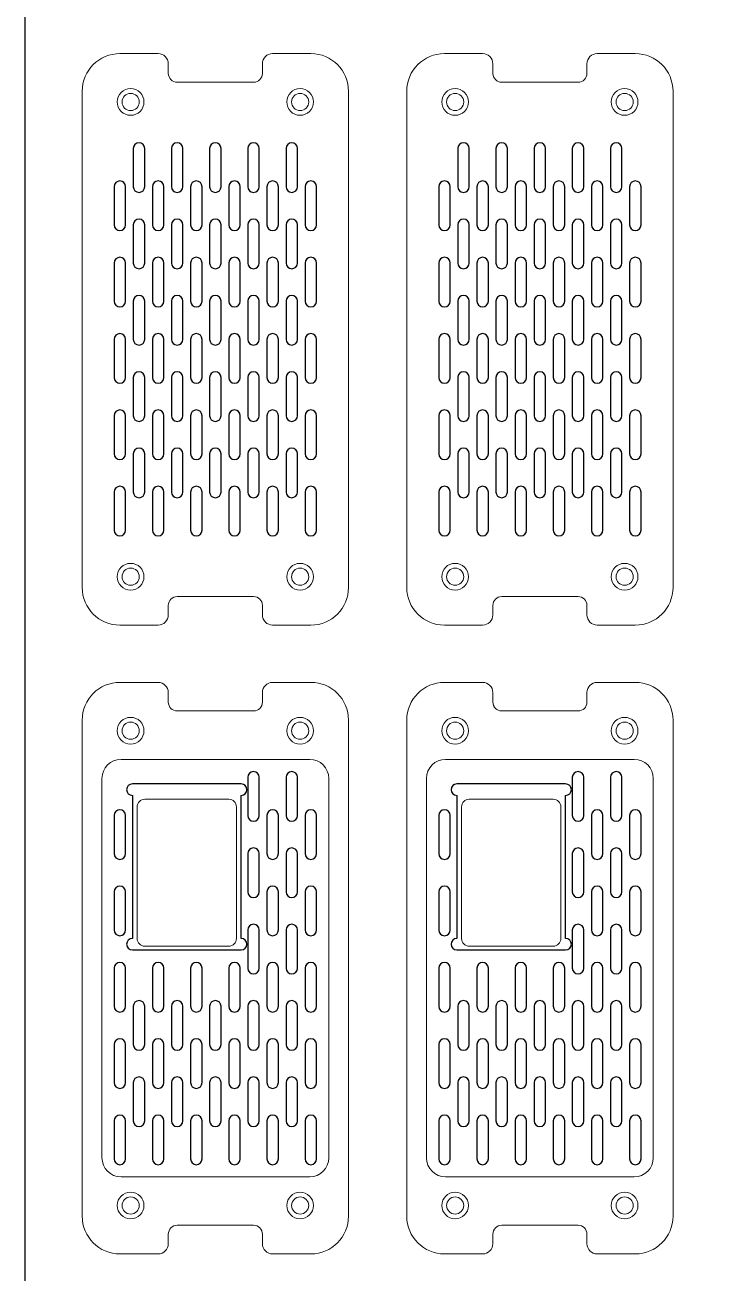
# Model space of a CAD drawing. Header units: millimetres. Extents: x -5 to 21766, y 503 to 12067.
# Drawn here: x 748 to 1109, y 1731 to 2385 of the extents above; entities that cross this region are included whole.
import ezdxf

# ---------------------------------------------------------------- set-up
doc = ezdxf.new("R2010")
doc.units = ezdxf.units.MM
for name, color, linetype in [('CUT THROUGH- Inside Line', 5, 'Continuous'), ('CUT THROUGH- Outside Line', 3, 'Continuous'), ('FILL- 12mm Deep', 4, 'Continuous'), ('FILL- 16mm Deep', 241, 'Continuous'), ('HOLE 14mm Deep', 6, 'Continuous'), ('HOLE- 1mm Deep', 54, 'Continuous'), ('PANEL', 40, 'Continuous')]:
    doc.layers.add(name, color=color, linetype=linetype)

msp = doc.modelspace()

# ---------------------------------------------------------------- linework, layer by layer
at = {"layer": 'CUT THROUGH- Inside Line', "linetype": 'Continuous', "lineweight": 15}
for p, q in [((806.53, 1906.61), (806.53, 1975.61)), ((810.53, 1979.61), (854.53, 1979.61)), ((858.53, 1975.61), (858.53, 1906.61)), ((976.53, 1906.61), (976.53, 1975.61)), ((980.53, 1979.61), (1024.53, 1979.61)), ((1028.53, 1975.61), (1028.53, 1906.61)), ((854.53, 1902.61), (810.53, 1902.61)), ((1024.53, 1902.61), (980.53, 1902.61))]:
    msp.add_line(p, q, dxfattribs=at)
at = {"layer": 'CUT THROUGH- Inside Line'}
for points in [[(804.53, 2300.61, 1), (810.53, 2300.61), (810.53, 2320.61, 1), (804.53, 2320.61)], [(824.53, 2300.61, 1), (830.53, 2300.61), (830.53, 2320.61, 1), (824.53, 2320.61)], [(844.53, 2300.61, 1), (850.53, 2300.61), (850.53, 2320.61, 1), (844.53, 2320.61)], [(864.53, 2300.61, 1), (870.53, 2300.61), (870.53, 2320.61, 1), (864.53, 2320.61)], [(884.53, 2300.61, 1), (890.53, 2300.61), (890.53, 2320.61, 1), (884.53, 2320.61)], [(974.53, 2300.61, 1), (980.53, 2300.61), (980.53, 2320.61, 1), (974.53, 2320.61)], [(994.53, 2300.61, 1), (1000.53, 2300.61), (1000.53, 2320.61, 1), (994.53, 2320.61)], [(1014.53, 2300.61, 1), (1020.53, 2300.61), (1020.53, 2320.61, 1), (1014.53, 2320.61)], [(1034.53, 2300.61, 1), (1040.53, 2300.61), (1040.53, 2320.61, 1), (1034.53, 2320.61)], [(1054.53, 2300.61, 1), (1060.53, 2300.61), (1060.53, 2320.61, 1), (1054.53, 2320.61)], [(794.53, 2280.61, 1), (800.53, 2280.61), (800.53, 2300.61, 1), (794.53, 2300.61)], [(814.53, 2280.61, 1), (820.53, 2280.61), (820.53, 2300.61, 1), (814.53, 2300.61)], [(834.53, 2280.61, 1), (840.53, 2280.61), (840.53, 2300.61, 1), (834.53, 2300.61)], [(854.53, 2280.61, 1), (860.53, 2280.61), (860.53, 2300.61, 1), (854.53, 2300.61)], [(874.53, 2280.61, 1), (880.53, 2280.61), (880.53, 2300.61, 1), (874.53, 2300.61)], [(894.53, 2280.61, 1), (900.53, 2280.61), (900.53, 2300.61, 1), (894.53, 2300.61)], [(964.53, 2280.61, 1), (970.53, 2280.61), (970.53, 2300.61, 1), (964.53, 2300.61)], [(984.53, 2280.61, 1), (990.53, 2280.61), (990.53, 2300.61, 1), (984.53, 2300.61)], [(1004.53, 2280.61, 1), (1010.53, 2280.61), (1010.53, 2300.61, 1), (1004.53, 2300.61)], [(1024.53, 2280.61, 1), (1030.53, 2280.61), (1030.53, 2300.61, 1), (1024.53, 2300.61)], [(1044.53, 2280.61, 1), (1050.53, 2280.61), (1050.53, 2300.61, 1), (1044.53, 2300.61)], [(1064.53, 2280.61, 1), (1070.53, 2280.61), (1070.53, 2300.61, 1), (1064.53, 2300.61)], [(804.53, 2260.61, 1), (810.53, 2260.61), (810.53, 2280.61, 1), (804.53, 2280.61)], [(824.53, 2260.61, 1), (830.53, 2260.61), (830.53, 2280.61, 1), (824.53, 2280.61)], [(844.53, 2260.61, 1), (850.53, 2260.61), (850.53, 2280.61, 1), (844.53, 2280.61)], [(864.53, 2260.61, 1), (870.53, 2260.61), (870.53, 2280.61, 1), (864.53, 2280.61)], [(884.53, 2260.61, 1), (890.53, 2260.61), (890.53, 2280.61, 1), (884.53, 2280.61)], [(974.53, 2260.61, 1), (980.53, 2260.61), (980.53, 2280.61, 1), (974.53, 2280.61)], [(994.53, 2260.61, 1), (1000.53, 2260.61), (1000.53, 2280.61, 1), (994.53, 2280.61)], [(1014.53, 2260.61, 1), (1020.53, 2260.61), (1020.53, 2280.61, 1), (1014.53, 2280.61)], [(1034.53, 2260.61, 1), (1040.53, 2260.61), (1040.53, 2280.61, 1), (1034.53, 2280.61)], [(1054.53, 2260.61, 1), (1060.53, 2260.61), (1060.53, 2280.61, 1), (1054.53, 2280.61)], [(794.53, 2240.61, 1), (800.53, 2240.61), (800.53, 2260.61, 1), (794.53, 2260.61)], [(814.53, 2240.61, 1), (820.53, 2240.61), (820.53, 2260.61, 1), (814.53, 2260.61)], [(834.53, 2240.61, 1), (840.53, 2240.61), (840.53, 2260.61, 1), (834.53, 2260.61)], [(854.53, 2240.61, 1), (860.53, 2240.61), (860.53, 2260.61, 1), (854.53, 2260.61)], [(874.53, 2240.61, 1), (880.53, 2240.61), (880.53, 2260.61, 1), (874.53, 2260.61)], [(894.53, 2240.61, 1), (900.53, 2240.61), (900.53, 2260.61, 1), (894.53, 2260.61)], [(964.53, 2240.61, 1), (970.53, 2240.61), (970.53, 2260.61, 1), (964.53, 2260.61)], [(984.53, 2240.61, 1), (990.53, 2240.61), (990.53, 2260.61, 1), (984.53, 2260.61)], [(1004.53, 2240.61, 1), (1010.53, 2240.61), (1010.53, 2260.61, 1), (1004.53, 2260.61)], [(1024.53, 2240.61, 1), (1030.53, 2240.61), (1030.53, 2260.61, 1), (1024.53, 2260.61)], [(1044.53, 2240.61, 1), (1050.53, 2240.61), (1050.53, 2260.61, 1), (1044.53, 2260.61)], [(1064.53, 2240.61, 1), (1070.53, 2240.61), (1070.53, 2260.61, 1), (1064.53, 2260.61)], [(804.53, 2220.61, 1), (810.53, 2220.61), (810.53, 2240.61, 1), (804.53, 2240.61)], [(824.53, 2220.61, 1), (830.53, 2220.61), (830.53, 2240.61, 1), (824.53, 2240.61)], [(844.53, 2220.61, 1), (850.53, 2220.61), (850.53, 2240.61, 1), (844.53, 2240.61)], [(864.53, 2220.61, 1), (870.53, 2220.61), (870.53, 2240.61, 1), (864.53, 2240.61)], [(884.53, 2220.61, 1), (890.53, 2220.61), (890.53, 2240.61, 1), (884.53, 2240.61)], [(974.53, 2220.61, 1), (980.53, 2220.61), (980.53, 2240.61, 1), (974.53, 2240.61)], [(994.53, 2220.61, 1), (1000.53, 2220.61), (1000.53, 2240.61, 1), (994.53, 2240.61)], [(1014.53, 2220.61, 1), (1020.53, 2220.61), (1020.53, 2240.61, 1), (1014.53, 2240.61)], [(1034.53, 2220.61, 1), (1040.53, 2220.61), (1040.53, 2240.61, 1), (1034.53, 2240.61)], [(1054.53, 2220.61, 1), (1060.53, 2220.61), (1060.53, 2240.61, 1), (1054.53, 2240.61)], [(794.53, 2200.61, 1), (800.53, 2200.61), (800.53, 2220.61, 1), (794.53, 2220.61)], [(814.53, 2200.61, 1), (820.53, 2200.61), (820.53, 2220.61, 1), (814.53, 2220.61)], [(834.53, 2200.61, 1), (840.53, 2200.61), (840.53, 2220.61, 1), (834.53, 2220.61)], [(854.53, 2200.61, 1), (860.53, 2200.61), (860.53, 2220.61, 1), (854.53, 2220.61)], [(874.53, 2200.61, 1), (880.53, 2200.61), (880.53, 2220.61, 1), (874.53, 2220.61)], [(894.53, 2200.61, 1), (900.53, 2200.61), (900.53, 2220.61, 1), (894.53, 2220.61)], [(964.53, 2200.61, 1), (970.53, 2200.61), (970.53, 2220.61, 1), (964.53, 2220.61)], [(984.53, 2200.61, 1), (990.53, 2200.61), (990.53, 2220.61, 1), (984.53, 2220.61)], [(1004.53, 2200.61, 1), (1010.53, 2200.61), (1010.53, 2220.61, 1), (1004.53, 2220.61)], [(1024.53, 2200.61, 1), (1030.53, 2200.61), (1030.53, 2220.61, 1), (1024.53, 2220.61)], [(1044.53, 2200.61, 1), (1050.53, 2200.61), (1050.53, 2220.61, 1), (1044.53, 2220.61)], [(1064.53, 2200.61, 1), (1070.53, 2200.61), (1070.53, 2220.61, 1), (1064.53, 2220.61)], [(804.53, 2180.61, 1), (810.53, 2180.61), (810.53, 2200.61, 1), (804.53, 2200.61)], [(824.53, 2180.61, 1), (830.53, 2180.61), (830.53, 2200.61, 1), (824.53, 2200.61)], [(844.53, 2180.61, 1), (850.53, 2180.61), (850.53, 2200.61, 1), (844.53, 2200.61)], [(864.53, 2180.61, 1), (870.53, 2180.61), (870.53, 2200.61, 1), (864.53, 2200.61)], [(884.53, 2180.61, 1), (890.53, 2180.61), (890.53, 2200.61, 1), (884.53, 2200.61)], [(974.53, 2180.61, 1), (980.53, 2180.61), (980.53, 2200.61, 1), (974.53, 2200.61)], [(994.53, 2180.61, 1), (1000.53, 2180.61), (1000.53, 2200.61, 1), (994.53, 2200.61)], [(1014.53, 2180.61, 1), (1020.53, 2180.61), (1020.53, 2200.61, 1), (1014.53, 2200.61)], [(1034.53, 2180.61, 1), (1040.53, 2180.61), (1040.53, 2200.61, 1), (1034.53, 2200.61)], [(1054.53, 2180.61, 1), (1060.53, 2180.61), (1060.53, 2200.61, 1), (1054.53, 2200.61)], [(794.53, 2160.61, 1), (800.53, 2160.61), (800.53, 2180.61, 1), (794.53, 2180.61)], [(814.53, 2160.61, 1), (820.53, 2160.61), (820.53, 2180.61, 1), (814.53, 2180.61)], [(834.53, 2160.61, 1), (840.53, 2160.61), (840.53, 2180.61, 1), (834.53, 2180.61)], [(854.53, 2160.61, 1), (860.53, 2160.61), (860.53, 2180.61, 1), (854.53, 2180.61)], [(874.53, 2160.61, 1), (880.53, 2160.61), (880.53, 2180.61, 1), (874.53, 2180.61)], [(894.53, 2160.61, 1), (900.53, 2160.61), (900.53, 2180.61, 1), (894.53, 2180.61)], [(964.53, 2160.61, 1), (970.53, 2160.61), (970.53, 2180.61, 1), (964.53, 2180.61)], [(984.53, 2160.61, 1), (990.53, 2160.61), (990.53, 2180.61, 1), (984.53, 2180.61)], [(1004.53, 2160.61, 1), (1010.53, 2160.61), (1010.53, 2180.61, 1), (1004.53, 2180.61)], [(1024.53, 2160.61, 1), (1030.53, 2160.61), (1030.53, 2180.61, 1), (1024.53, 2180.61)], [(1044.53, 2160.61, 1), (1050.53, 2160.61), (1050.53, 2180.61, 1), (1044.53, 2180.61)], [(1064.53, 2160.61, 1), (1070.53, 2160.61), (1070.53, 2180.61, 1), (1064.53, 2180.61)], [(804.53, 2140.61, 1), (810.53, 2140.61), (810.53, 2160.61, 1), (804.53, 2160.61)], [(824.53, 2140.61, 1), (830.53, 2140.61), (830.53, 2160.61, 1), (824.53, 2160.61)], [(844.53, 2140.61, 1), (850.53, 2140.61), (850.53, 2160.61, 1), (844.53, 2160.61)], [(864.53, 2140.61, 1), (870.53, 2140.61), (870.53, 2160.61, 1), (864.53, 2160.61)], [(884.53, 2140.61, 1), (890.53, 2140.61), (890.53, 2160.61, 1), (884.53, 2160.61)], [(974.53, 2140.61, 1), (980.53, 2140.61), (980.53, 2160.61, 1), (974.53, 2160.61)], [(994.53, 2140.61, 1), (1000.53, 2140.61), (1000.53, 2160.61, 1), (994.53, 2160.61)], [(1014.53, 2140.61, 1), (1020.53, 2140.61), (1020.53, 2160.61, 1), (1014.53, 2160.61)], [(1034.53, 2140.61, 1), (1040.53, 2140.61), (1040.53, 2160.61, 1), (1034.53, 2160.61)], [(1054.53, 2140.61, 1), (1060.53, 2140.61), (1060.53, 2160.61, 1), (1054.53, 2160.61)], [(794.53, 2120.61, 1), (800.53, 2120.61), (800.53, 2140.61, 1), (794.53, 2140.61)], [(814.53, 2120.61, 1), (820.53, 2120.61), (820.53, 2140.61, 1), (814.53, 2140.61)], [(834.53, 2120.61, 1), (840.53, 2120.61), (840.53, 2140.61, 1), (834.53, 2140.61)], [(854.53, 2120.61, 1), (860.53, 2120.61), (860.53, 2140.61, 1), (854.53, 2140.61)], [(874.53, 2120.61, 1), (880.53, 2120.61), (880.53, 2140.61, 1), (874.53, 2140.61)], [(894.53, 2120.61, 1), (900.53, 2120.61), (900.53, 2140.61, 1), (894.53, 2140.61)], [(964.53, 2120.61, 1), (970.53, 2120.61), (970.53, 2140.61, 1), (964.53, 2140.61)], [(984.53, 2120.61, 1), (990.53, 2120.61), (990.53, 2140.61, 1), (984.53, 2140.61)], [(1004.53, 2120.61, 1), (1010.53, 2120.61), (1010.53, 2140.61, 1), (1004.53, 2140.61)], [(1024.53, 2120.61, 1), (1030.53, 2120.61), (1030.53, 2140.61, 1), (1024.53, 2140.61)], [(1044.53, 2120.61, 1), (1050.53, 2120.61), (1050.53, 2140.61, 1), (1044.53, 2140.61)], [(1064.53, 2120.61, 1), (1070.53, 2120.61), (1070.53, 2140.61, 1), (1064.53, 2140.61)], [(864.53, 1971.11, 1), (870.53, 1971.11), (870.53, 1991.11, 1), (864.53, 1991.11)], [(884.53, 1971.11, 1), (890.53, 1971.11), (890.53, 1991.11, 1), (884.53, 1991.11)], [(1034.53, 1971.11, 1), (1040.53, 1971.11), (1040.53, 1991.11, 1), (1034.53, 1991.11)], [(1054.53, 1971.11, 1), (1060.53, 1971.11), (1060.53, 1991.11, 1), (1054.53, 1991.11)], [(794.53, 1951.11, 1), (800.53, 1951.11), (800.53, 1971.11, 1), (794.53, 1971.11)], [(874.53, 1951.11, 1), (880.53, 1951.11), (880.53, 1971.11, 1), (874.53, 1971.11)], [(894.53, 1951.11, 1), (900.53, 1951.11), (900.53, 1971.11, 1), (894.53, 1971.11)], [(964.53, 1951.11, 1), (970.53, 1951.11), (970.53, 1971.11, 1), (964.53, 1971.11)], [(1044.53, 1951.11, 1), (1050.53, 1951.11), (1050.53, 1971.11, 1), (1044.53, 1971.11)], [(1064.53, 1951.11, 1), (1070.53, 1951.11), (1070.53, 1971.11, 1), (1064.53, 1971.11)], [(864.53, 1931.11, 1), (870.53, 1931.11), (870.53, 1951.11, 1), (864.53, 1951.11)], [(884.53, 1931.11, 1), (890.53, 1931.11), (890.53, 1951.11, 1), (884.53, 1951.11)], [(1034.53, 1931.11, 1), (1040.53, 1931.11), (1040.53, 1951.11, 1), (1034.53, 1951.11)], [(1054.53, 1931.11, 1), (1060.53, 1931.11), (1060.53, 1951.11, 1), (1054.53, 1951.11)], [(794.53, 1911.11, 1), (800.53, 1911.11), (800.53, 1931.11, 1), (794.53, 1931.11)], [(874.53, 1911.11, 1), (880.53, 1911.11), (880.53, 1931.11, 1), (874.53, 1931.11)], [(894.53, 1911.11, 1), (900.53, 1911.11), (900.53, 1931.11, 1), (894.53, 1931.11)], [(964.53, 1911.11, 1), (970.53, 1911.11), (970.53, 1931.11, 1), (964.53, 1931.11)], [(1044.53, 1911.11, 1), (1050.53, 1911.11), (1050.53, 1931.11, 1), (1044.53, 1931.11)], [(1064.53, 1911.11, 1), (1070.53, 1911.11), (1070.53, 1931.11, 1), (1064.53, 1931.11)], [(864.53, 1891.11, 1), (870.53, 1891.11), (870.53, 1911.11, 1), (864.53, 1911.11)], [(884.53, 1891.11, 1), (890.53, 1891.11), (890.53, 1911.11, 1), (884.53, 1911.11)], [(1034.53, 1891.11, 1), (1040.53, 1891.11), (1040.53, 1911.11, 1), (1034.53, 1911.11)], [(1054.53, 1891.11, 1), (1060.53, 1891.11), (1060.53, 1911.11, 1), (1054.53, 1911.11)], [(794.53, 1871.11, 1), (800.53, 1871.11), (800.53, 1891.11, 1), (794.53, 1891.11)], [(814.53, 1871.11, 1), (820.53, 1871.11), (820.53, 1891.11, 1), (814.53, 1891.11)], [(834.53, 1871.11, 1), (840.53, 1871.11), (840.53, 1891.11, 1), (834.53, 1891.11)], [(854.53, 1871.11, 1), (860.53, 1871.11), (860.53, 1891.11, 1), (854.53, 1891.11)], [(874.53, 1871.11, 1), (880.53, 1871.11), (880.53, 1891.11, 1), (874.53, 1891.11)], [(894.53, 1871.11, 1), (900.53, 1871.11), (900.53, 1891.11, 1), (894.53, 1891.11)], [(964.53, 1871.11, 1), (970.53, 1871.11), (970.53, 1891.11, 1), (964.53, 1891.11)], [(984.53, 1871.11, 1), (990.53, 1871.11), (990.53, 1891.11, 1), (984.53, 1891.11)], [(1004.53, 1871.11, 1), (1010.53, 1871.11), (1010.53, 1891.11, 1), (1004.53, 1891.11)], [(1024.53, 1871.11, 1), (1030.53, 1871.11), (1030.53, 1891.11, 1), (1024.53, 1891.11)], [(1044.53, 1871.11, 1), (1050.53, 1871.11), (1050.53, 1891.11, 1), (1044.53, 1891.11)], [(1064.53, 1871.11, 1), (1070.53, 1871.11), (1070.53, 1891.11, 1), (1064.53, 1891.11)], [(804.53, 1851.11, 1), (810.53, 1851.11), (810.53, 1871.11, 1), (804.53, 1871.11)], [(824.53, 1851.11, 1), (830.53, 1851.11), (830.53, 1871.11, 1), (824.53, 1871.11)], [(844.53, 1851.11, 1), (850.53, 1851.11), (850.53, 1871.11, 1), (844.53, 1871.11)], [(864.53, 1851.11, 1), (870.53, 1851.11), (870.53, 1871.11, 1), (864.53, 1871.11)], [(884.53, 1851.11, 1), (890.53, 1851.11), (890.53, 1871.11, 1), (884.53, 1871.11)], [(974.53, 1851.11, 1), (980.53, 1851.11), (980.53, 1871.11, 1), (974.53, 1871.11)], [(994.53, 1851.11, 1), (1000.53, 1851.11), (1000.53, 1871.11, 1), (994.53, 1871.11)], [(1014.53, 1851.11, 1), (1020.53, 1851.11), (1020.53, 1871.11, 1), (1014.53, 1871.11)], [(1034.53, 1851.11, 1), (1040.53, 1851.11), (1040.53, 1871.11, 1), (1034.53, 1871.11)], [(1054.53, 1851.11, 1), (1060.53, 1851.11), (1060.53, 1871.11, 1), (1054.53, 1871.11)], [(794.53, 1831.11, 1), (800.53, 1831.11), (800.53, 1851.11, 1), (794.53, 1851.11)], [(814.53, 1831.11, 1), (820.53, 1831.11), (820.53, 1851.11, 1), (814.53, 1851.11)], [(834.53, 1831.11, 1), (840.53, 1831.11), (840.53, 1851.11, 1), (834.53, 1851.11)], [(854.53, 1831.11, 1), (860.53, 1831.11), (860.53, 1851.11, 1), (854.53, 1851.11)], [(874.53, 1831.11, 1), (880.53, 1831.11), (880.53, 1851.11, 1), (874.53, 1851.11)], [(894.53, 1831.11, 1), (900.53, 1831.11), (900.53, 1851.11, 1), (894.53, 1851.11)], [(964.53, 1831.11, 1), (970.53, 1831.11), (970.53, 1851.11, 1), (964.53, 1851.11)], [(984.53, 1831.11, 1), (990.53, 1831.11), (990.53, 1851.11, 1), (984.53, 1851.11)], [(1004.53, 1831.11, 1), (1010.53, 1831.11), (1010.53, 1851.11, 1), (1004.53, 1851.11)], [(1024.53, 1831.11, 1), (1030.53, 1831.11), (1030.53, 1851.11, 1), (1024.53, 1851.11)], [(1044.53, 1831.11, 1), (1050.53, 1831.11), (1050.53, 1851.11, 1), (1044.53, 1851.11)], [(1064.53, 1831.11, 1), (1070.53, 1831.11), (1070.53, 1851.11, 1), (1064.53, 1851.11)], [(804.53, 1811.11, 1), (810.53, 1811.11), (810.53, 1831.11, 1), (804.53, 1831.11)], [(824.53, 1811.11, 1), (830.53, 1811.11), (830.53, 1831.11, 1), (824.53, 1831.11)], [(844.53, 1811.11, 1), (850.53, 1811.11), (850.53, 1831.11, 1), (844.53, 1831.11)], [(864.53, 1811.11, 1), (870.53, 1811.11), (870.53, 1831.11, 1), (864.53, 1831.11)], [(884.53, 1811.11, 1), (890.53, 1811.11), (890.53, 1831.11, 1), (884.53, 1831.11)], [(974.53, 1811.11, 1), (980.53, 1811.11), (980.53, 1831.11, 1), (974.53, 1831.11)], [(994.53, 1811.11, 1), (1000.53, 1811.11), (1000.53, 1831.11, 1), (994.53, 1831.11)], [(1014.53, 1811.11, 1), (1020.53, 1811.11), (1020.53, 1831.11, 1), (1014.53, 1831.11)], [(1034.53, 1811.11, 1), (1040.53, 1811.11), (1040.53, 1831.11, 1), (1034.53, 1831.11)], [(1054.53, 1811.11, 1), (1060.53, 1811.11), (1060.53, 1831.11, 1), (1054.53, 1831.11)], [(794.53, 1791.11, 1), (800.53, 1791.11), (800.53, 1811.11, 1), (794.53, 1811.11)], [(814.53, 1791.11, 1), (820.53, 1791.11), (820.53, 1811.11, 1), (814.53, 1811.11)], [(834.53, 1791.11, 1), (840.53, 1791.11), (840.53, 1811.11, 1), (834.53, 1811.11)], [(854.53, 1791.11, 1), (860.53, 1791.11), (860.53, 1811.11, 1), (854.53, 1811.11)], [(874.53, 1791.11, 1), (880.53, 1791.11), (880.53, 1811.11, 1), (874.53, 1811.11)], [(894.53, 1791.11, 1), (900.53, 1791.11), (900.53, 1811.11, 1), (894.53, 1811.11)], [(964.53, 1791.11, 1), (970.53, 1791.11), (970.53, 1811.11, 1), (964.53, 1811.11)], [(984.53, 1791.11, 1), (990.53, 1791.11), (990.53, 1811.11, 1), (984.53, 1811.11)], [(1004.53, 1791.11, 1), (1010.53, 1791.11), (1010.53, 1811.11, 1), (1004.53, 1811.11)], [(1024.53, 1791.11, 1), (1030.53, 1791.11), (1030.53, 1811.11, 1), (1024.53, 1811.11)], [(1044.53, 1791.11, 1), (1050.53, 1791.11), (1050.53, 1811.11, 1), (1044.53, 1811.11)], [(1064.53, 1791.11, 1), (1070.53, 1791.11), (1070.53, 1811.11, 1), (1064.53, 1811.11)]]:
    msp.add_lwpolyline(points, format="xyb", close=True, dxfattribs=at)
at = {"layer": 'CUT THROUGH- Inside Line', "linetype": 'Continuous', "lineweight": 15}
for centre, start, end in [((810.53, 1975.61), 90, 180), ((854.53, 1975.61), 0, 90), ((980.53, 1975.61), 90, 180), ((1024.53, 1975.61), 0, 90), ((810.53, 1906.61), 180, 270), ((854.53, 1906.61), 270, 0), ((980.53, 1906.61), 180, 270), ((1024.53, 1906.61), 270, 0)]:
    msp.add_arc(centre, 4, start, end, dxfattribs=at)
at = {"layer": 'CUT THROUGH- Outside Line', "linetype": 'Continuous', "lineweight": 15}
for p, q in [((817.53, 2370.36), (797.53, 2370.36)), ((897.53, 2370.36), (877.53, 2370.36)), ((987.53, 2370.36), (967.53, 2370.36)), ((1067.53, 2370.36), (1047.53, 2370.36)), ((822.88, 2365.01), (822.88, 2360.01)), ((872.18, 2360.01), (872.18, 2365.01)), ((992.88, 2365.01), (992.88, 2360.01)), ((1042.18, 2360.01), (1042.18, 2365.01)), ((827.53, 2355.36), (867.53, 2355.36)), ((997.53, 2355.36), (1037.53, 2355.36)), ((777.78, 2090.61), (777.78, 2350.61)), ((917.28, 2350.61), (917.28, 2090.61)), ((947.78, 2090.61), (947.78, 2350.61)), ((1087.28, 2350.61), (1087.28, 2090.61)), ((822.88, 2081.21), (822.88, 2076.21)), ((867.53, 2085.86), (827.53, 2085.86)), ((872.18, 2076.21), (872.18, 2081.21)), ((992.88, 2081.21), (992.88, 2076.21)), ((1037.53, 2085.86), (997.53, 2085.86)), ((1042.18, 2076.21), (1042.18, 2081.21)), ((797.53, 2070.86), (817.53, 2070.86)), ((897.53, 2070.86), (877.53, 2070.86)), ((967.53, 2070.86), (987.53, 2070.86)), ((1067.53, 2070.86), (1047.53, 2070.86)), ((817.53, 2040.86), (797.53, 2040.86)), ((877.53, 2040.86), (897.53, 2040.86)), ((987.53, 2040.86), (967.53, 2040.86)), ((1047.53, 2040.86), (1067.53, 2040.86)), ((822.88, 2035.51), (822.88, 2030.51)), ((872.18, 2030.51), (872.18, 2035.51)), ((992.88, 2035.51), (992.88, 2030.51)), ((1042.18, 2030.51), (1042.18, 2035.51)), ((777.78, 1761.11), (777.78, 2021.11)), ((827.53, 2025.86), (867.53, 2025.86)), ((917.28, 2021.11), (917.28, 1761.11)), ((947.78, 1761.11), (947.78, 2021.11)), ((997.53, 2025.86), (1037.53, 2025.86)), ((1087.28, 2021.11), (1087.28, 1761.11)), ((867.53, 1756.36), (827.53, 1756.36)), ((1037.53, 1756.36), (997.53, 1756.36)), ((822.88, 1751.71), (822.88, 1746.71)), ((872.18, 1746.71), (872.18, 1751.71)), ((992.88, 1751.71), (992.88, 1746.71)), ((1042.18, 1746.71), (1042.18, 1751.71)), ((817.53, 1741.36), (797.53, 1741.36)), ((897.53, 1741.36), (877.53, 1741.36)), ((987.53, 1741.36), (967.53, 1741.36)), ((1067.53, 1741.36), (1047.53, 1741.36))]:
    msp.add_line(p, q, dxfattribs=at)
for centre, radius, start, end in [((797.53, 2350.61), 19.75, 90, 180), ((817.53, 2365.01), 5.35, 0, 90), ((877.53, 2365.01), 5.35, 90, 180), ((897.53, 2350.61), 19.75, 0, 90), ((967.53, 2350.61), 19.75, 90, 180), ((987.53, 2365.01), 5.35, 0, 90), ((1047.53, 2365.01), 5.35, 90, 180), ((1067.53, 2350.61), 19.75, 0, 90), ((827.53, 2360.01), 4.65, 180, 270), ((867.53, 2360.01), 4.65, 270, 0), ((997.53, 2360.01), 4.65, 180, 270), ((1037.53, 2360.01), 4.65, 270, 0), ((797.53, 2090.61), 19.75, 180, 270), ((897.53, 2090.61), 19.75, 270, 0), ((967.53, 2090.61), 19.75, 180, 270), ((1067.53, 2090.61), 19.75, 270, 0), ((827.53, 2081.21), 4.65, 90, 180), ((867.53, 2081.21), 4.65, 0, 90), ((997.53, 2081.21), 4.65, 90, 180), ((1037.53, 2081.21), 4.65, 0, 90), ((817.53, 2076.21), 5.35, 270, 0), ((877.53, 2076.21), 5.35, 180, 270), ((987.53, 2076.21), 5.35, 270, 0), ((1047.53, 2076.21), 5.35, 180, 270), ((797.53, 2021.11), 19.75, 90, 180), ((817.53, 2035.51), 5.35, 0, 90), ((877.53, 2035.51), 5.35, 90, 180), ((897.53, 2021.11), 19.75, 0, 90), ((967.53, 2021.11), 19.75, 90, 180), ((987.53, 2035.51), 5.35, 0, 90), ((1047.53, 2035.51), 5.35, 90, 180), ((1067.53, 2021.11), 19.75, 0, 90), ((827.53, 2030.51), 4.65, 180, 270), ((867.53, 2030.51), 4.65, 270, 0), ((997.53, 2030.51), 4.65, 180, 270), ((1037.53, 2030.51), 4.65, 270, 0), ((797.53, 1761.11), 19.75, 180, 270), ((897.53, 1761.11), 19.75, 270, 0), ((967.53, 1761.11), 19.75, 180, 270), ((1067.53, 1761.11), 19.75, 270, 0), ((827.53, 1751.71), 4.65, 90, 180), ((867.53, 1751.71), 4.65, 0, 90), ((997.53, 1751.71), 4.65, 90, 180), ((1037.53, 1751.71), 4.65, 0, 90), ((817.53, 1746.71), 5.35, 270, 0), ((877.53, 1746.71), 5.35, 180, 270), ((987.53, 1746.71), 5.35, 270, 0), ((1047.53, 1746.71), 5.35, 180, 270)]:
    msp.add_arc(centre, radius, start, end, dxfattribs=at)
at = {"layer": 'FILL- 12mm Deep', "linetype": 'Continuous', "lineweight": 15}
for p, q in [((896.93, 2000.51), (798.13, 2000.51)), ((1066.93, 2000.51), (968.13, 2000.51)), ((788.13, 1990.51), (788.13, 1791.71)), ((906.93, 1791.71), (906.93, 1990.51)), ((958.13, 1990.51), (958.13, 1791.71)), ((1076.93, 1791.71), (1076.93, 1990.51)), ((798.13, 1781.71), (896.93, 1781.71)), ((968.13, 1781.71), (1066.93, 1781.71))]:
    msp.add_line(p, q, dxfattribs=at)
for centre, start, end in [((798.13, 1990.51), 90, 180), ((896.93, 1990.51), 0, 90), ((968.13, 1990.51), 90, 180), ((1066.93, 1990.51), 0, 90), ((798.13, 1791.71), 180, 270), ((896.93, 1791.71), 270, 0), ((968.13, 1791.71), 180, 270), ((1066.93, 1791.71), 270, 0)]:
    msp.add_arc(centre, 10, start, end, dxfattribs=at)
at = {"layer": 'FILL- 16mm Deep'}
for points in [[(804.03, 1981.61), (804.03, 1906.61, 1), (804.03, 1900.61), (861.03, 1900.61, 1), (861.03, 1906.61), (861.03, 1981.61, 1), (861.03, 1987.61), (804.03, 1987.61, 1)], [(974.03, 1981.61), (974.03, 1906.61, 1), (974.03, 1900.61), (1031.03, 1900.61, 1), (1031.03, 1906.61), (1031.03, 1981.61, 1), (1031.03, 1987.61), (974.03, 1987.61, 1)]]:
    msp.add_lwpolyline(points, format="xyb", close=True, dxfattribs=at)
at = {"layer": 'HOLE 14mm Deep', "linetype": 'Continuous', "lineweight": 15}
for centre in [(803.13, 2345.01), (891.93, 2345.01), (973.13, 2345.01), (1061.93, 2345.01), (803.13, 2096.21), (891.93, 2096.21), (973.13, 2096.21), (1061.93, 2096.21), (803.13, 2015.51), (891.93, 2015.51), (973.13, 2015.51), (1061.93, 2015.51), (803.13, 1766.71), (891.93, 1766.71), (973.13, 1766.71), (1061.93, 1766.71)]:
    msp.add_circle(centre, 4.5, dxfattribs=at)
at = {"layer": 'HOLE- 1mm Deep', "linetype": 'Continuous', "lineweight": 15}
for centre in [(803.13, 2345.01), (891.93, 2345.01), (973.13, 2345.01), (1061.93, 2345.01), (803.13, 2096.21), (891.93, 2096.21), (973.13, 2096.21), (1061.93, 2096.21), (803.13, 2015.51), (891.93, 2015.51), (973.13, 2015.51), (1061.93, 2015.51), (803.13, 1766.71), (891.93, 1766.71), (973.13, 1766.71), (1061.93, 1766.71)]:
    msp.add_circle(centre, 7, dxfattribs=at)
at = {"layer": 'PANEL'}
msp.add_lwpolyline([(747.78, 1381.86), (1967.78, 1381.86), (1967.78, 3821.86), (747.78, 3821.86)], close=True, dxfattribs=at)

doc.saveas('drawing.dxf')
